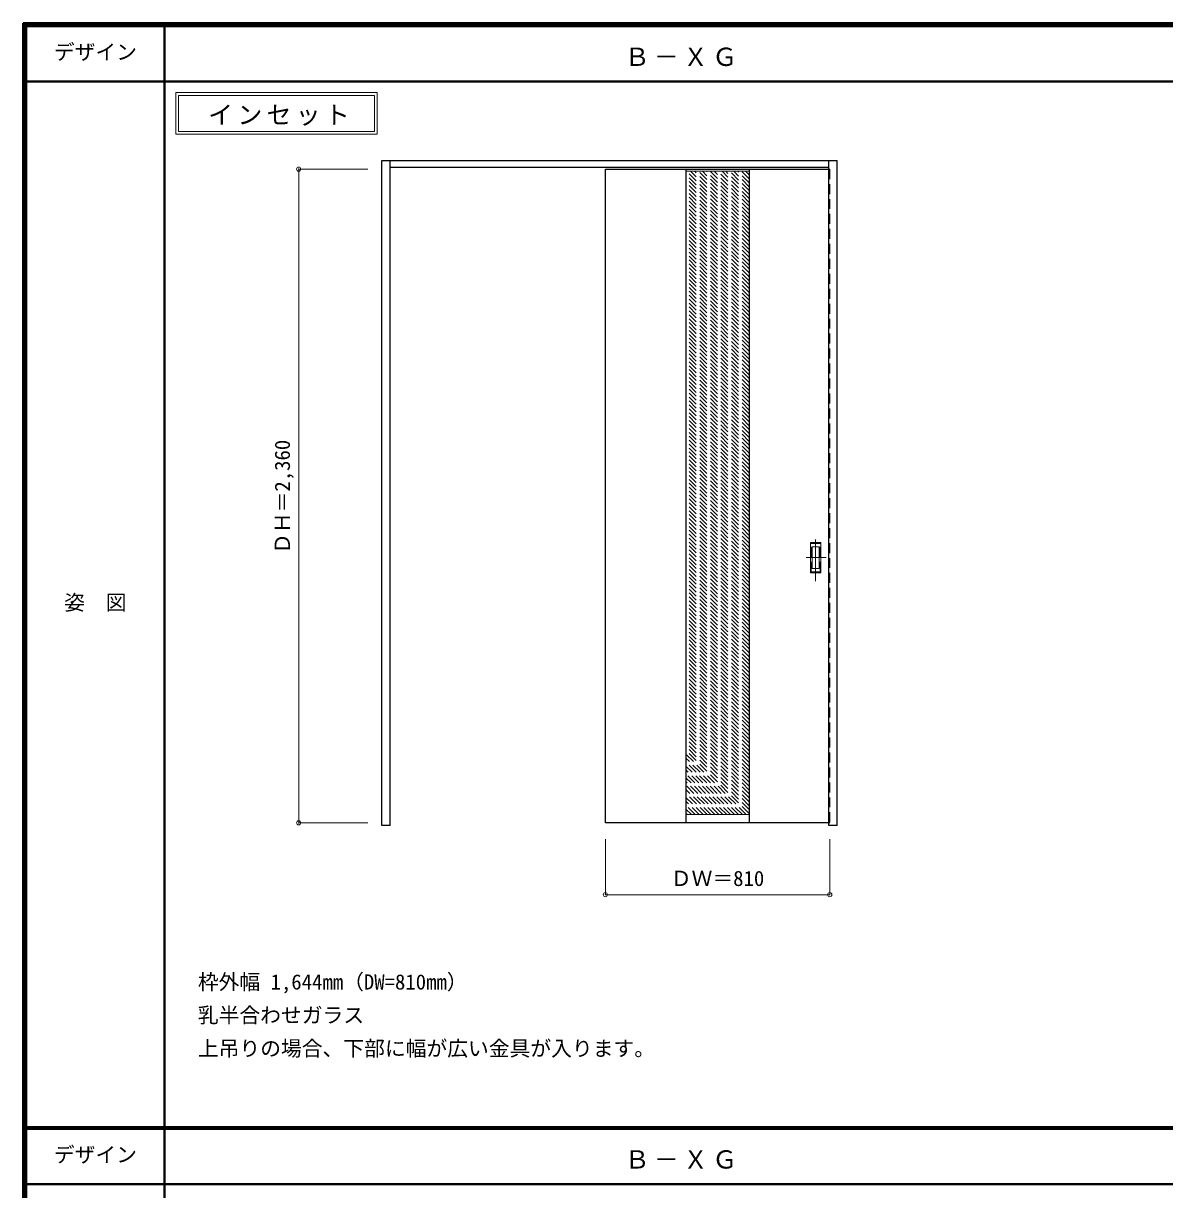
# Model space of a CAD drawing. Units: millimetres, scale not verified. Extents: x -6000 to 5700, y -4307 to 4175.
# Drawn here: x -6000 to -1880, y -36 to 4175 of the extents above; entities that cross this region are included whole.
import ezdxf
from ezdxf.enums import TextEntityAlignment as Align

# ---------------------------------------------------------------- set-up
doc = ezdxf.new("R2010")
doc.units = ezdxf.units.MM
doc.header["$LTSCALE"] = 30
doc.header["$PDMODE"] = 32
doc.header["$PDSIZE"] = 15
doc.linetypes.add('CHAIN1', pattern=[8, 5, -1, 1, -1])
doc.linetypes.add('DASHED1', pattern=[1.8, 1.2, -0.6])
for name, color, linetype, lineweight in [('0-2_扉', 3, 'Continuous', 25), ('0-3_仕上げ', 7, 'Continuous', 18), ('0-4_枠', 3, 'Continuous', 25), ('0-6_引手', 7, 'Continuous', 18), ('0-A_文字', 7, 'Continuous', 18), ('0-B_寸法', 4, 'Continuous', 9), ('0-C_ハッチ', 4, 'DASHED1', 9), ('F-1_枠', 6, 'Continuous', 40)]:
    doc.layers.add(name, color=color, linetype=linetype, lineweight=lineweight)
doc.layers.add('F-A_文字', color=7, linetype='Continuous')
doc.styles.add('ＭＳ ゴシック', font='')
doc.styles.get('ＭＳ ゴシック').set_extended_font_data('MS Gothic')

msp = doc.modelspace()

# ---------------------------------------------------------------- linework, layer by layer
at = {"layer": '0-2_扉', "color": 4, "linetype": 'DASHED1', "lineweight": 9}
for p, q in [((-3092.15, 3648.75), (-3089.15, 3648.75)), ((-3089.15, 3648.75), (-3089.15, 1288.75)), ((-3089.15, 1288.75), (-3092.15, 1288.75))]:
    msp.add_line(p, q, dxfattribs=at)
at = {"layer": '0-2_扉'}
msp.add_line((-3092.15, 1288.75), (-3899.15, 1288.75), dxfattribs=at)
msp.add_lwpolyline([(-3899.15, 1288.75), (-3899.15, 3648.75), (-3092.15, 3648.75)], dxfattribs=at)
at = {"layer": '0-3_仕上げ', "color": 3, "lineweight": 25}
for p, q in [((-3608.15, 3648.75), (-3608.15, 1288.75)), ((-3380.15, 3648.75), (-3380.15, 1288.75))]:
    msp.add_line(p, q, dxfattribs=at)
at = {"layer": '0-3_仕上げ'}
for p, q in [((-3380.15, 3640.75), (-3608.15, 3640.75)), ((-3380.15, 1318.75), (-3608.15, 1318.75))]:
    msp.add_line(p, q, dxfattribs=at)
at = {"layer": '0-4_枠'}
for p, q in [((-4706.15, 1279.25), (-4706.15, 3679.25)), ((-4706.15, 3679.25), (-3062.15, 3679.25)), ((-4676.15, 1279.25), (-4676.15, 3679.25)), ((-3092.15, 1279.25), (-3092.15, 3679.25)), ((-3062.15, 1279.25), (-3062.15, 3679.25)), ((-4676.15, 3656.25), (-3092.15, 3656.25)), ((-4676.15, 1279.25), (-4706.15, 1279.25)), ((-3062.15, 1279.25), (-3092.15, 1279.25))]:
    msp.add_line(p, q, dxfattribs=at)
at = {"layer": '0-6_引手', "linetype": 'CHAIN1'}
for p, q in [((-3140.15, 2161.02), (-3140.15, 2331.87)), ((-3102.08, 2246.25), (-3174.59, 2246.25))]:
    msp.add_line(p, q, dxfattribs=at)
at = {"layer": '0-6_引手'}
for p, q in [((-3121.15, 2301.25), (-3159.15, 2301.25)), ((-3159.15, 2191.25), (-3159.15, 2301.25)), ((-3127.65, 2285.25), (-3152.65, 2285.25)), ((-3152.65, 2207.25), (-3152.65, 2285.25)), ((-3127.65, 2207.25), (-3127.65, 2285.25)), ((-3121.15, 2191.25), (-3121.15, 2301.25)), ((-3121.15, 2191.25), (-3159.15, 2191.25)), ((-3127.65, 2207.25), (-3152.65, 2207.25))]:
    msp.add_line(p, q, dxfattribs=at)
at = {"layer": '0-6_引手', "linetype": 'DASHED1'}
for p, q in [((-3156.15, 2195.25), (-3156.15, 2297.25)), ((-3124.15, 2195.25), (-3156.15, 2195.25))]:
    msp.add_line(p, q, dxfattribs=at)
msp.add_lwpolyline([(-3124.15, 2195.25), (-3124.15, 2297.25), (-3156.15, 2297.25)], dxfattribs=at)
at = {"layer": '0-A_文字'}
for p, q in [((-5450, 3925), (-5450, 3775)), ((-5440, 3915), (-5440, 3785)), ((-5440, 3915), (-4733.04, 3915)), ((-4733.04, 3915), (-4733.04, 3785)), ((-5450, 3775), (-4723.04, 3775)), ((-5440, 3785), (-4733.04, 3785))]:
    msp.add_line(p, q, dxfattribs=at)
msp.add_lwpolyline([(-5450, 3925), (-4723.04, 3925), (-4723.04, 3775)], dxfattribs=at)
at = {"layer": '0-B_寸法'}
for p, q in [((-5006.15, 3648.75), (-4756.15, 3648.75)), ((-5006.15, 3648.75), (-5006.15, 1288.75)), ((-5006.15, 1288.75), (-4756.15, 1288.75)), ((-3899.15, 1029.25), (-3899.15, 1229.25)), ((-3089.15, 1029.25), (-3089.15, 1229.25)), ((-3899.15, 1029.25), (-3089.15, 1029.25))]:
    msp.add_line(p, q, dxfattribs=at)
at = {"layer": '0-B_寸法', "color": 7}
for p in [(-5006.15, 3648.75), (-5006.15, 1288.75), (-3899.15, 1029.25), (-3089.15, 1029.25)]:
    msp.add_point(p, dxfattribs=at)
at = {"layer": '0-C_ハッチ'}
for p, q in [((-3380.15, 3401.35), (-3608.15, 3629.35)), ((-3380.15, 3415.5), (-3605.4, 3640.75)), ((-3380.15, 3429.64), (-3591.26, 3640.75)), ((-3380.15, 3443.78), (-3577.12, 3640.75)), ((-3380.15, 3457.92), (-3562.98, 3640.75)), ((-3380.15, 3472.06), (-3548.84, 3640.75)), ((-3380.15, 3486.21), (-3534.69, 3640.75)), ((-3380.15, 3500.35), (-3520.55, 3640.75)), ((-3380.15, 3514.49), (-3506.41, 3640.75)), ((-3380.15, 3528.63), (-3492.27, 3640.75)), ((-3380.15, 3542.77), (-3478.13, 3640.75)), ((-3380.15, 3556.92), (-3463.98, 3640.75)), ((-3380.15, 3571.06), (-3449.84, 3640.75)), ((-3380.15, 3585.2), (-3435.7, 3640.75)), ((-3380.15, 3599.34), (-3421.56, 3640.75)), ((-3380.15, 3613.49), (-3407.42, 3640.75)), ((-3380.15, 3627.63), (-3393.27, 3640.75)), ((-3380.15, 3387.21), (-3608.15, 3615.21)), ((-3380.15, 3373.07), (-3608.15, 3601.07)), ((-3380.15, 3358.93), (-3608.15, 3586.93)), ((-3380.15, 3344.78), (-3608.15, 3572.78)), ((-3380.15, 3330.64), (-3608.15, 3558.64)), ((-3380.15, 3316.5), (-3608.15, 3544.5)), ((-3380.15, 3302.36), (-3608.15, 3530.36)), ((-3380.15, 3288.22), (-3608.15, 3516.22)), ((-3380.15, 3274.07), (-3608.15, 3502.07)), ((-3380.15, 3259.93), (-3608.15, 3487.93)), ((-3380.15, 3245.79), (-3608.15, 3473.79)), ((-3380.15, 3231.65), (-3608.15, 3459.65)), ((-3380.15, 3217.51), (-3608.15, 3445.51)), ((-3380.15, 3203.36), (-3608.15, 3431.36)), ((-3380.15, 3189.22), (-3608.15, 3417.22)), ((-3380.15, 3175.08), (-3608.15, 3403.08)), ((-3380.15, 3160.94), (-3608.15, 3388.94)), ((-3380.15, 3146.79), (-3608.15, 3374.79)), ((-3380.15, 3132.65), (-3608.15, 3360.65)), ((-3380.15, 3118.51), (-3608.15, 3346.51)), ((-3380.15, 3104.37), (-3608.15, 3332.37)), ((-3380.15, 3090.23), (-3608.15, 3318.23)), ((-3380.15, 3076.08), (-3608.15, 3304.08)), ((-3380.15, 3061.94), (-3608.15, 3289.94)), ((-3380.15, 3047.8), (-3608.15, 3275.8)), ((-3380.15, 3033.66), (-3608.15, 3261.66)), ((-3380.15, 3019.52), (-3608.15, 3247.52)), ((-3380.15, 3005.37), (-3608.15, 3233.37)), ((-3380.15, 2991.23), (-3608.15, 3219.23)), ((-3380.15, 2977.09), (-3608.15, 3205.09)), ((-3380.15, 2962.95), (-3608.15, 3190.95)), ((-3380.15, 2948.8), (-3608.15, 3176.8)), ((-3380.15, 2934.66), (-3608.15, 3162.66)), ((-3380.15, 2920.52), (-3608.15, 3148.52)), ((-3380.15, 2906.38), (-3608.15, 3134.38)), ((-3380.15, 2892.24), (-3608.15, 3120.24)), ((-3380.15, 2878.09), (-3608.15, 3106.09)), ((-3380.15, 2863.95), (-3608.15, 3091.95)), ((-3380.15, 2849.81), (-3608.15, 3077.81)), ((-3380.15, 2835.67), (-3608.15, 3063.67)), ((-3380.15, 2821.53), (-3608.15, 3049.53)), ((-3380.15, 2807.38), (-3608.15, 3035.38)), ((-3380.15, 2793.24), (-3608.15, 3021.24)), ((-3380.15, 2779.1), (-3608.15, 3007.1)), ((-3380.15, 2764.96), (-3608.15, 2992.96)), ((-3380.15, 2750.82), (-3608.15, 2978.82)), ((-3380.15, 2736.67), (-3608.15, 2964.67)), ((-3380.15, 2722.53), (-3608.15, 2950.53)), ((-3380.15, 2708.39), (-3608.15, 2936.39)), ((-3380.15, 2694.25), (-3608.15, 2922.25)), ((-3380.15, 2680.1), (-3608.15, 2908.1)), ((-3380.15, 2665.96), (-3608.15, 2893.96)), ((-3380.15, 2651.82), (-3608.15, 2879.82)), ((-3380.15, 2637.68), (-3608.15, 2865.68)), ((-3380.15, 2623.54), (-3608.15, 2851.54)), ((-3380.15, 2609.39), (-3608.15, 2837.39)), ((-3380.15, 2595.25), (-3608.15, 2823.25)), ((-3380.15, 2581.11), (-3608.15, 2809.11)), ((-3380.15, 2566.97), (-3608.15, 2794.97)), ((-3380.15, 2552.83), (-3608.15, 2780.83)), ((-3380.15, 2538.68), (-3608.15, 2766.68)), ((-3380.15, 2524.54), (-3608.15, 2752.54)), ((-3380.15, 2510.4), (-3608.15, 2738.4)), ((-3380.15, 2496.26), (-3608.15, 2724.26)), ((-3380.15, 2482.11), (-3608.15, 2710.11)), ((-3380.15, 2467.97), (-3608.15, 2695.97)), ((-3380.15, 2453.83), (-3608.15, 2681.83)), ((-3380.15, 2439.69), (-3608.15, 2667.69)), ((-3380.15, 2425.55), (-3608.15, 2653.55)), ((-3380.15, 2411.4), (-3608.15, 2639.4)), ((-3380.15, 2397.26), (-3608.15, 2625.26)), ((-3380.15, 2383.12), (-3608.15, 2611.12)), ((-3380.15, 2368.98), (-3608.15, 2596.98)), ((-3380.15, 2354.84), (-3608.15, 2582.84)), ((-3380.15, 2340.69), (-3608.15, 2568.69)), ((-3380.15, 2326.55), (-3608.15, 2554.55)), ((-3380.15, 2312.41), (-3608.15, 2540.41)), ((-3380.15, 2298.27), (-3608.15, 2526.27)), ((-3380.15, 2284.12), (-3608.15, 2512.12)), ((-3380.15, 2269.98), (-3608.15, 2497.98)), ((-3380.15, 2255.84), (-3608.15, 2483.84)), ((-3380.15, 2241.7), (-3608.15, 2469.7)), ((-3380.15, 2227.56), (-3608.15, 2455.56)), ((-3380.15, 2213.41), (-3608.15, 2441.41)), ((-3380.15, 2199.27), (-3608.15, 2427.27)), ((-3380.15, 2185.13), (-3608.15, 2413.13)), ((-3380.15, 2170.99), (-3608.15, 2398.99)), ((-3380.15, 2156.85), (-3608.15, 2384.85)), ((-3380.15, 2142.7), (-3608.15, 2370.7)), ((-3380.15, 2128.56), (-3608.15, 2356.56)), ((-3380.15, 2114.42), (-3608.15, 2342.42)), ((-3380.15, 2100.28), (-3608.15, 2328.28)), ((-3380.15, 2086.13), (-3608.15, 2314.13)), ((-3380.15, 2071.99), (-3608.15, 2299.99)), ((-3380.15, 2057.85), (-3608.15, 2285.85)), ((-3380.15, 2043.71), (-3608.15, 2271.71)), ((-3380.15, 2029.57), (-3608.15, 2257.57)), ((-3380.15, 2015.42), (-3608.15, 2243.42)), ((-3380.15, 2001.28), (-3608.15, 2229.28)), ((-3380.15, 1987.14), (-3608.15, 2215.14)), ((-3380.15, 1973), (-3608.15, 2201)), ((-3380.15, 1958.86), (-3608.15, 2186.86)), ((-3380.15, 1944.71), (-3608.15, 2172.71)), ((-3380.15, 1930.57), (-3608.15, 2158.57)), ((-3380.15, 1916.43), (-3608.15, 2144.43)), ((-3380.15, 1902.29), (-3608.15, 2130.29)), ((-3380.15, 1888.14), (-3608.15, 2116.14)), ((-3380.15, 1874), (-3608.15, 2102)), ((-3380.15, 1859.86), (-3608.15, 2087.86)), ((-3380.15, 1845.72), (-3608.15, 2073.72)), ((-3380.15, 1831.58), (-3608.15, 2059.58)), ((-3380.15, 1817.43), (-3608.15, 2045.43)), ((-3380.15, 1803.29), (-3608.15, 2031.29)), ((-3380.15, 1789.15), (-3608.15, 2017.15)), ((-3380.15, 1775.01), (-3608.15, 2003.01)), ((-3380.15, 1760.87), (-3608.15, 1988.87)), ((-3380.15, 1746.72), (-3608.15, 1974.72)), ((-3380.15, 1732.58), (-3608.15, 1960.58)), ((-3380.15, 1718.44), (-3608.15, 1946.44)), ((-3380.15, 1704.3), (-3608.15, 1932.3)), ((-3380.15, 1690.15), (-3608.15, 1918.15)), ((-3380.15, 1676.01), (-3608.15, 1904.01)), ((-3380.15, 1661.87), (-3608.15, 1889.87)), ((-3380.15, 1647.73), (-3608.15, 1875.73)), ((-3380.15, 1633.59), (-3608.15, 1861.59)), ((-3380.15, 1619.44), (-3608.15, 1847.44)), ((-3380.15, 1605.3), (-3608.15, 1833.3)), ((-3380.15, 1591.16), (-3608.15, 1819.16)), ((-3380.15, 1577.02), (-3608.15, 1805.02)), ((-3380.15, 1562.88), (-3608.15, 1790.88)), ((-3380.15, 1548.73), (-3608.15, 1776.73)), ((-3380.15, 1534.59), (-3608.15, 1762.59)), ((-3380.15, 1520.45), (-3608.15, 1748.45)), ((-3380.15, 1506.31), (-3608.15, 1734.31)), ((-3380.15, 1492.16), (-3608.15, 1720.16)), ((-3380.15, 1478.02), (-3608.15, 1706.02)), ((-3380.15, 1463.88), (-3608.15, 1691.88)), ((-3380.15, 1449.74), (-3608.15, 1677.74)), ((-3380.15, 1435.6), (-3608.15, 1663.6)), ((-3380.15, 1421.45), (-3608.15, 1649.45)), ((-3380.15, 1407.31), (-3608.15, 1635.31)), ((-3380.15, 1393.17), (-3608.15, 1621.17)), ((-3380.15, 1379.03), (-3608.15, 1607.03)), ((-3380.15, 1364.89), (-3608.15, 1592.89)), ((-3380.15, 1350.74), (-3608.15, 1578.74)), ((-3380.15, 1336.6), (-3608.15, 1564.6)), ((-3380.15, 1322.46), (-3608.15, 1550.46)), ((-3390.58, 1318.75), (-3608.15, 1536.32)), ((-3404.73, 1318.75), (-3608.15, 1522.18)), ((-3418.87, 1318.75), (-3608.15, 1508.03)), ((-3433.01, 1318.75), (-3608.15, 1493.89)), ((-3447.15, 1318.75), (-3608.15, 1479.75)), ((-3461.29, 1318.75), (-3608.15, 1465.61)), ((-3475.44, 1318.75), (-3608.15, 1451.46)), ((-3489.58, 1318.75), (-3608.15, 1437.32)), ((-3503.72, 1318.75), (-3608.15, 1423.18)), ((-3517.86, 1318.75), (-3608.15, 1409.04)), ((-3532, 1318.75), (-3608.15, 1394.9)), ((-3546.15, 1318.75), (-3608.15, 1380.75)), ((-3560.29, 1318.75), (-3608.15, 1366.61)), ((-3574.43, 1318.75), (-3608.15, 1352.47)), ((-3588.57, 1318.75), (-3608.15, 1338.33)), ((-3602.72, 1318.75), (-3608.15, 1324.19))]:
    msp.add_line(p, q, dxfattribs=at)
at = {"layer": 'F-1_枠'}
for p, q in [((-6000, 4175), (5700, 4175)), ((-6000, 4175), (-6000, -4205)), ((-6000, 4170), (5700, 4170)), ((-5995, 4175), (-5995, -4205)), ((-5990, 4175), (-5990, -4205)), ((-5490, 4175), (-5490, -3790)), ((-6000, 4165), (5700, 4165)), ((-6000, 3965), (5700, 3965)), ((-6000, 190.5), (5700, 190.5)), ((-6000, 187.5), (5700, 187.5)), ((-6000, 184.5), (5700, 184.5)), ((-6000, -15.5), (5700, -15.5))]:
    msp.add_line(p, q, dxfattribs=at)

# ---------------------------------------------------------------- texts
at = {"layer": '0-A_文字', "style": 'ＭＳ ゴシック'}
for s, p in [('枠外幅 1,644mm（DW=810mm）', (-5370, 670.5)), ('乳半合わせガラス', (-5370, 550.5)), ('上吊りの場合、下部に幅が広い金具が入ります。', (-5370, 430.5))]:
    msp.add_text(s, height=54.99, dxfattribs=at).set_placement(p, align=Align.BOTTOM_LEFT)
at = {"layer": '0-A_文字', "char_height": 65.98, "attachment_point": 7, "style": 'ＭＳ ゴシック'}
for s, insert in [('\\T1.17;Ｂ－ＸＧ', (-3829.17, 4020)), ('\\T1.17;インセット', (-5332.84, 3805)), ('\\T1.17;Ｂ－ＸＧ', (-3829.17, 39.5))]:
    msp.add_mtext(s, dxfattribs=dict(at, insert=insert))
at = {"layer": '0-B_寸法', "color": 7, "style": 'ＭＳ ゴシック'}
msp.add_text('ＤＨ＝2,360', height=54.99, rotation=90, dxfattribs=at).set_placement((-5021.15, 2259.5), align=Align.BOTTOM_LEFT)
msp.add_text('ＤＷ＝810', height=54.99, dxfattribs=at).set_placement((-3662.9, 1044.25), align=Align.BOTTOM_LEFT)
at = {"layer": 'F-A_文字', "style": 'ＭＳ ゴシック'}
for s, p in [('デザイン', (-5890, 4027.5)), ('姿\u3000図', (-5852.5, 2040.25)), ('デザイン', (-5890, 47))]:
    msp.add_text(s, height=54.99, dxfattribs=at).set_placement(p, align=Align.BOTTOM_LEFT)

doc.saveas('drawing.dxf')
